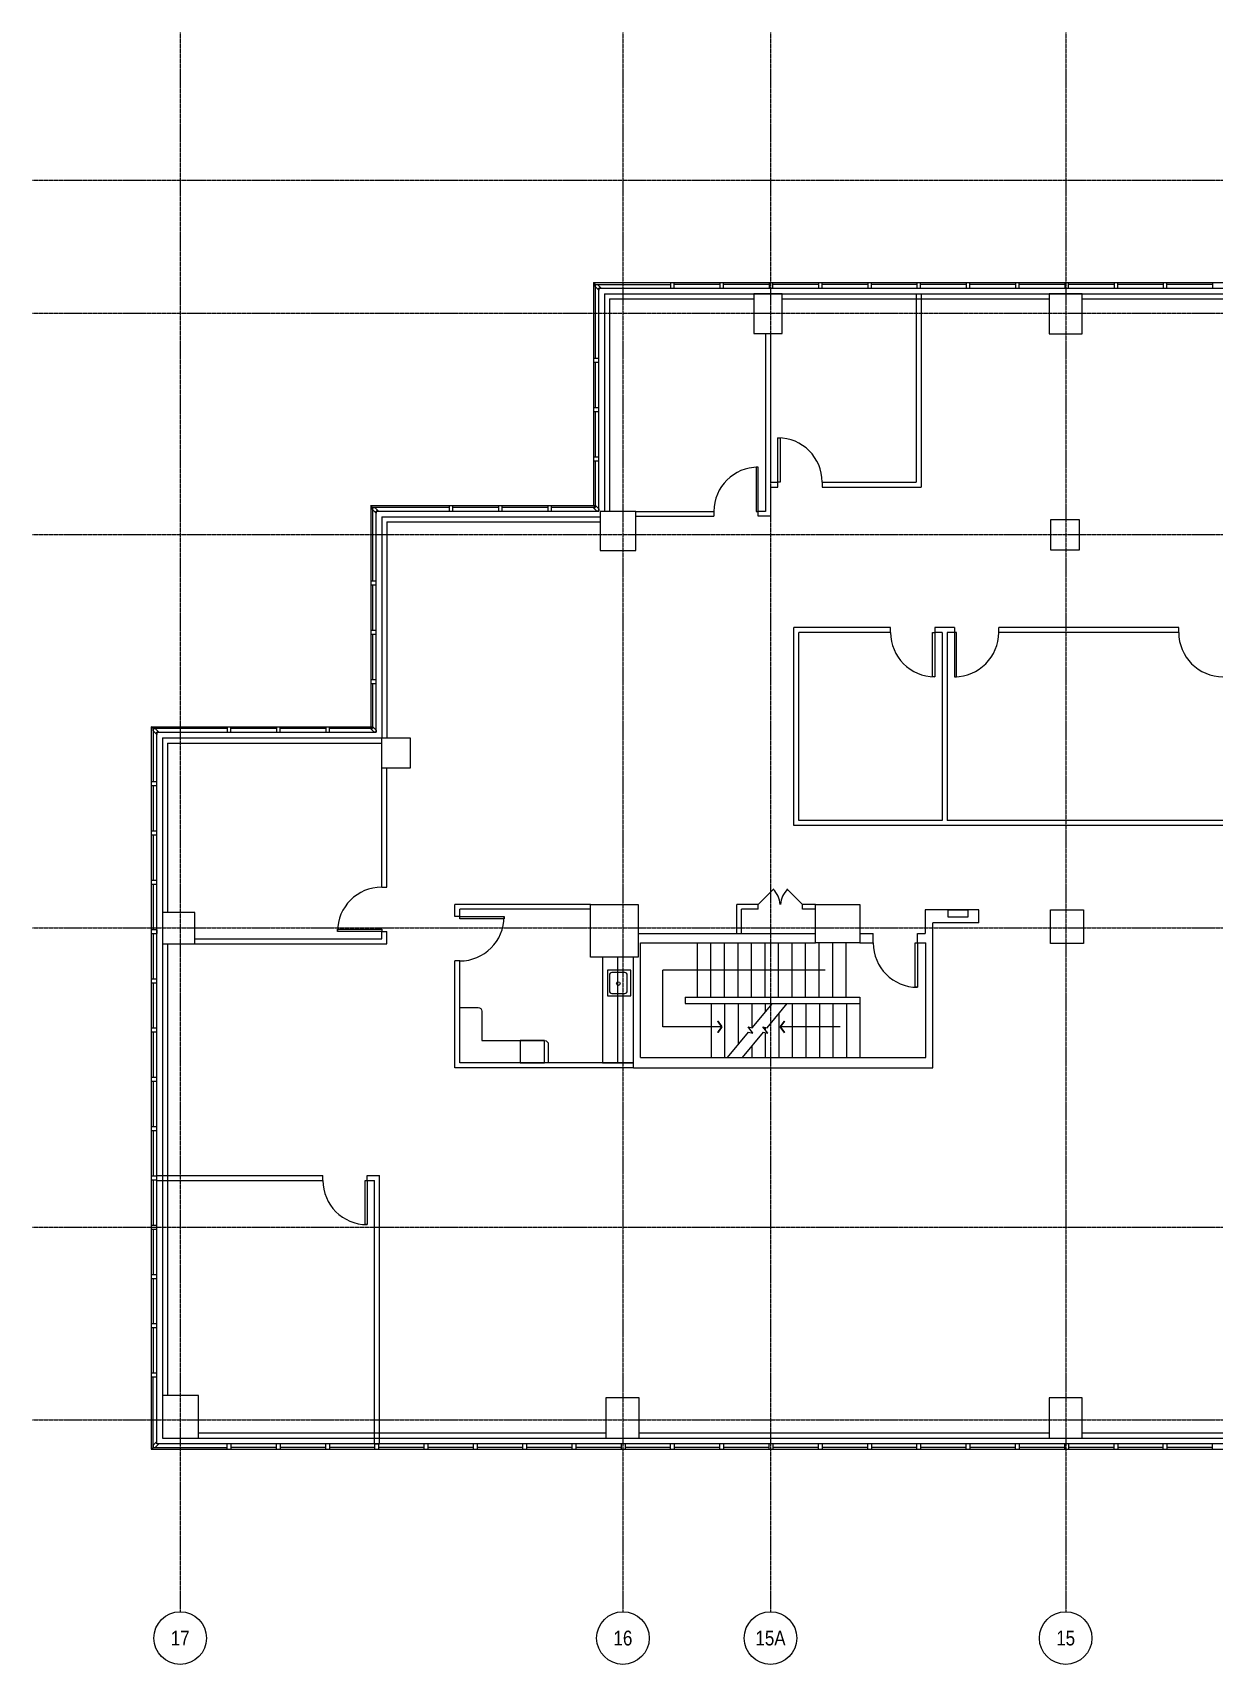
# Model space of a CAD drawing. Extents: x -96 to 2706, y -175 to 1152.
# Drawn here: x -96 to 864, y -175 to 1152 of the extents above; entities that cross this region are included whole.
import ezdxf
from ezdxf.enums import TextEntityAlignment as Align

# ---------------------------------------------------------------- set-up
doc = ezdxf.new("R2010")
doc.units = 0
doc.header["$LTSCALE"] = 0.375
doc.header["$MEASUREMENT"] = 0
doc.linetypes.add('CENTER2', pattern=[1.125, 0.75, -0.125, 0.125, -0.125])
doc.layers.get('0').update_dxf_attribs({"lineweight": 0})
doc.layers.add('0-XREFS', color=255, linetype='Continuous', lineweight=9)
doc.layers.add('S-GRID-TXT', color=7, linetype='Continuous', lineweight=0)
for name, color, linetype in [('A-ANNO-NOTE', 200, 'Continuous'), ('A-DOOR', 140, 'Continuous'), ('A-FLOR-CASE', 1, 'Continuous'), ('A-FLOR-STRS', 1, 'Continuous'), ('A-GLAZ', 4, 'Continuous'), ('A-WALL-EXTR', 82, 'Continuous'), ('A-WALL-INTR', 82, 'Continuous'), ('M-CONT-THER', 4, 'Continuous'), ('p-fixt', 15, 'Continuous'), ('S-COLS', 3, 'Continuous'), ('S-GRID', 140, 'CENTER2'), ('S-GRID-SYMB', 220, 'Continuous')]:
    doc.layers.add(name, color=color, linetype=linetype)
doc.styles.get("Standard").update_dxf_attribs({"font": 'ARIALN.TTF'})

# ---------------------------------------------------------------- blocks, each defined once
blk = doc.blocks.new('corner')
at = {"layer": 'A-GLAZ'}
blk.add_lwpolyline([(0, 1.75), (0, 0), (-1.75, 0), (-4.75, 3), (-3, 3), (-3, 4.75)], close=True, dxfattribs=at)
blk = doc.blocks.new('sink2119')
at = {"layer": 'p-fixt'}
for p, q in [((0, 10.5), (0, -10.5)), ((19, 10.5), (0, 10.5)), ((3, 6.5), (3, -6.5)), ((15.5, 8.5), (5, 8.5)), ((17.5, -6.5), (17.5, 6.5)), ((19, -10.5), (19, 10.5)), ((0, -10.5), (19, -10.5)), ((5, -8.5), (15.5, -8.5))]:
    blk.add_line(p, q, dxfattribs=at)
blk.add_circle((10.25, 0.5), 1.5, dxfattribs=at)
for centre, start, end in [((5, 6.5), 90, 180), ((15.5, 6.5), 0, 90), ((5, -6.5), 180, 270), ((15.5, -6.5), 270, 0)]:
    blk.add_arc(centre, 2, start, end, dxfattribs=at)
blk = doc.blocks.new('column_bubble')
at = {"layer": 'S-GRID-SYMB'}
blk.add_circle((0, 0.167), 0.167, dxfattribs=at)
at = {"layer": 'S-GRID-TXT'}
for tag, height in [('COL_ID_SMALL', 0.0938), ('COL_ID', 0.167)]:
    blk.add_attdef(tag, text='', height=height, dxfattribs=at).set_placement((0, 0.167), align=Align.MIDDLE_CENTER)
blk = doc.blocks.new('5045-grid')
at = {"layer": 'S-GRID'}
for p, q in [((23.5, 1151.8), (23.5, -132.2)), ((383.5, 1151.8), (383.5, -132.2)), ((503.5, 1151.8), (503.5, -132.2)), ((743.5, 1151.8), (743.5, -132.2)), ((-96.5, 1031.8), (2663.5, 1031.8)), ((-96.5, 923.7), (2663.5, 923.7)), ((-96.5, 743.7), (2663.5, 743.7)), ((-96.5, 423.8), (2663.5, 423.8)), ((-96.5, 180.5), (2663.5, 180.5)), ((-96.5, 23.8), (2663.5, 23.8))]:
    blk.add_line(p, q, dxfattribs=at)
at = {"xscale": 128, "yscale": 128, "zscale": 128}
for p, values in [((23.5, -174.9), {'COL_ID_SMALL': '17'}), ((383.5, -174.9), {'COL_ID_SMALL': '16'}), ((503.5, -174.9), {'COL_ID_SMALL': '15A'}), ((743.5, -174.9), {'COL_ID_SMALL': '15'})]:
    blk.add_blockref('column_bubble', p, dxfattribs=at).add_auto_attribs(values)

msp = doc.modelspace()

# ---------------------------------------------------------------- linework, layer by layer
at = {"layer": '0-XREFS'}
for p, q in [((359.5, 948.5), (1084.9, 948.5)), ((359.5, 948.5), (359.5, 767.2)), ((359.5, 948.5), (361, 947)), ((361, 947), (361, 886.8)), ((361, 947), (422.2, 947)), ((364, 762.7), (364, 944)), ((364, 944), (1089.4, 944)), ((422.2, 948.5), (422.2, 944)), ((462.3, 947), (425.2, 947)), ((462.3, 948.5), (462.3, 944)), ((502.3, 947), (465.3, 947)), ((368.5, 939.5), (1095.6, 939.5)), ((368.5, 939.5), (368.5, 762.5)), ((372.7, 935.3), (372.7, 762.5)), ((372.7, 935.3), (490, 935.3)), ((359.5, 883.8), (364, 883.8)), ((361, 883.8), (361, 846.7)), ((359.5, 843.7), (364, 843.7)), ((361, 843.7), (361, 806.7)), ((359.5, 803.7), (364, 803.7)), ((361, 803.7), (361, 765.7)), ((178.4, 767.2), (178.4, 587.4)), ((178.4, 767.2), (359.5, 767.2)), ((179.9, 765.7), (178.4, 767.2)), ((242.3, 765.7), (179.9, 765.7)), ((179.9, 765.7), (179.9, 705.7)), ((182.9, 582.9), (182.9, 762.7)), ((182.9, 762.7), (364, 762.7)), ((187.4, 758.2), (187.4, 578.4)), ((187.4, 758.2), (364.9, 758.2)), ((242.3, 767.2), (242.3, 762.7)), ((282.3, 765.7), (245.3, 765.7)), ((282.3, 767.2), (282.3, 762.7)), ((322.4, 765.7), (285.3, 765.7)), ((322.4, 767.2), (322.4, 762.7)), ((361, 765.7), (325.4, 765.7)), ((359.5, 767.2), (361, 765.7)), ((191.6, 754), (191.6, 578.4)), ((191.6, 754), (364.9, 754)), ((178.4, 702.7), (182.9, 702.7)), ((179.9, 702.7), (179.9, 665.6))]:
    msp.add_line(p, q, dxfattribs=at)
for points in [[(425.2, 944), (425.2, 948.5)], [(465.3, 944), (465.3, 948.5)], [(364, 886.8), (359.5, 886.8)], [(364, 846.7), (359.5, 846.7)], [(364, 806.7), (359.5, 806.7)], [(245.3, 762.7), (245.3, 767.2)], [(285.3, 762.7), (285.3, 767.2)], [(325.4, 762.7), (325.4, 767.2)], [(182.9, 705.7), (178.4, 705.7)]]:
    msp.add_lwpolyline(points, dxfattribs=at)
msp.add_lwpolyline([(394.1, 762.5), (364.9, 762.5), (364.9, 730.8), (394.1, 730.8)], close=True, dxfattribs=at)
msp.add_arc((493.5, 762.5), 36, 90, 180, dxfattribs=at)
at = {"layer": 'A-ANNO-NOTE'}
for p, q in [((416, 343.4), (416, 389.4)), ((548, 389.4), (416, 389.4)), ((464, 343.4), (416, 343.4)), ((560, 343.4), (511.4, 343.4))]:
    msp.add_line(p, q, dxfattribs=at)
at = {"layer": 'A-ANNO-NOTE', "const_width": 1.5}
for points in [[(464, 343.4), (460.5, 348.2)], [(511.4, 343.4), (515, 348.2)], [(464, 343.4), (460.5, 338.6)], [(511.4, 343.4), (515, 338.6)]]:
    msp.add_lwpolyline(points, dxfattribs=at)
at = {"layer": 'A-DOOR'}
for p, q in [((509.5, 786.3), (509.5, 822.3)), ((509.5, 822.3), (511.3, 822.3)), ((511.3, 822.3), (511.3, 786.3)), ((491.7, 798.5), (491.7, 762.5)), ((493.5, 798.5), (491.7, 798.5)), ((493.5, 762.5), (493.5, 798.5)), ((511.3, 786.3), (509.5, 786.3)), ((491.7, 762.5), (493.5, 762.5)), ((635.3, 628.1), (635.3, 664.1)), ((635.3, 664.1), (637.1, 664.1)), ((637.1, 664.1), (637.1, 628.1)), ((653.1, 664.1), (653.1, 628.1)), ((654.8, 664.1), (653.1, 664.1)), ((654.8, 628.1), (654.8, 664.1)), ((637.1, 628.1), (635.3, 628.1)), ((653.1, 628.1), (654.8, 628.1)), ((493.5, 443), (506.2, 455.7)), ((529.5, 443), (516.8, 455.7)), ((250.8, 433), (286.8, 433)), ((250.8, 431.2), (250.8, 433)), ((286.8, 431.2), (250.8, 431.2)), ((286.8, 433), (286.8, 431.2)), ((151.4, 422.8), (187.4, 422.8)), ((151.4, 421), (151.4, 422.8)), ((187.4, 421), (151.4, 421)), ((187.4, 422.8), (187.4, 421)), ((621.2, 375.6), (621.2, 411.6)), ((621.2, 411.6), (623, 411.6)), ((623, 411.6), (623, 375.6)), ((623, 375.6), (621.2, 375.6)), ((173.8, 182.6), (173.8, 218.6)), ((173.8, 218.6), (175.5, 218.6)), ((175.5, 218.6), (175.5, 182.6)), ((175.5, 182.6), (173.8, 182.6))]:
    msp.add_line(p, q, dxfattribs=at)
for centre, radius, start, end in [((509.5, 786.3), 36, 0, 90), ((637.1, 664.1), 36, 180, 270), ((653.1, 664.1), 36, 270, 0), ((871.4, 664.1), 36, 180, 270), ((187.4, 421), 36, 90, 180), ((491.8, 441.3), 19.7, 4.8593, 45), ((531.2, 441.3), 19.7, 135, 175.1407), ((250.8, 433), 36, 270, 0), ((623, 411.6), 36, 180, 270), ((175.5, 218.6), 36, 180, 270)]:
    msp.add_arc(centre, radius, start, end, dxfattribs=at)
at = {"layer": 'A-FLOR-CASE'}
msp.add_line((379, 400.1), (379, 314.2), dxfattribs=at)
for points in [[(392, 400.1), (367, 400.1), (367, 314.2), (392, 314.2)], [(299.8, 314.2), (319.8, 314.2), (319.8, 332.2), (299.8, 332.2)]]:
    msp.add_lwpolyline(points, close=True, dxfattribs=at)
msp.add_lwpolyline([(250.8, 314.2), (250.8, 359.2), (265.8, 359.2, -0.414214), (268.8, 356.2), (268.8, 332.2), (319.8, 332.2, -0.414214), (322.8, 329.2), (322.8, 314.2), (250.8, 314.2)], format="xyb", dxfattribs=at)
at = {"layer": 'A-FLOR-STRS'}
for p, q in [((443.8, 411.6), (443.8, 367.5)), ((454.8, 411.6), (454.8, 367.5)), ((465.8, 411.6), (465.8, 367.5)), ((476.8, 411.6), (476.8, 367.5)), ((487.8, 411.6), (487.8, 367.5)), ((498.8, 411.6), (498.8, 367.5)), ((509.8, 411.6), (509.8, 367.5)), ((520.8, 411.6), (520.8, 367.5)), ((531.8, 411.6), (531.8, 367.5)), ((542.8, 411.6), (542.8, 367.5)), ((553.8, 411.6), (553.8, 367.5)), ((564.8, 411.6), (564.8, 367.5)), ((434, 367.5), (434, 362.5)), ((434, 367.5), (576.2, 367.5)), ((434, 362.5), (576.2, 362.5)), ((455.2, 362.5), (455.2, 318.4)), ((466.2, 362.5), (466.2, 318.4)), ((477.2, 362.5), (477.2, 328.8)), ((488.2, 362.5), (488.2, 342.8)), ((488.7, 342.7), (505, 362.5)), ((499.2, 362.5), (499.2, 355.5)), ((500.7, 342.7), (517, 362.5)), ((521.2, 362.5), (521.2, 318.4)), ((532.2, 362.5), (532.2, 318.4)), ((543.2, 362.5), (543.2, 318.4)), ((554.2, 362.5), (554.2, 318.4)), ((565.2, 362.5), (565.2, 318.4)), ((576.2, 367.5), (576.2, 318.4)), ((510.2, 354.2), (510.2, 318.4)), ((468.6, 318.4), (485.7, 339.1)), ((480.7, 318.4), (497.7, 339.1)), ((485.3, 343.5), (488.7, 342.7)), ((489.1, 338.4), (485.3, 343.5)), ((485.7, 339.1), (489.1, 338.4)), ((488.2, 339.6), (488.2, 338.6)), ((501.2, 338.4), (497.3, 343.5)), ((497.3, 343.5), (500.7, 342.7)), ((497.7, 339.1), (501.2, 338.4)), ((499.2, 343), (499.2, 341)), ((499.2, 338.8), (499.2, 318.4)), ((488.2, 327.5), (488.2, 318.4))]:
    msp.add_line(p, q, dxfattribs=at)
at = {"layer": 'A-GLAZ'}
for p, q in [((502.3, 948.5), (502.3, 944)), ((542.4, 947), (505.3, 947)), ((542.4, 948.5), (542.4, 944)), ((582.5, 947), (545.4, 947)), ((582.5, 948.5), (582.5, 944)), ((622.5, 947), (585.5, 947)), ((622.5, 948.5), (622.5, 944)), ((662.6, 947), (625.5, 947)), ((662.6, 948.5), (662.6, 944)), ((702.7, 947), (665.6, 947)), ((702.7, 948.5), (702.7, 944)), ((742.7, 947), (705.7, 947)), ((742.7, 948.5), (742.7, 944)), ((782.8, 947), (745.7, 947)), ((782.8, 948.5), (782.8, 944)), ((822.8, 947), (785.8, 947)), ((822.8, 948.5), (822.8, 944)), ((862.9, 947), (825.8, 947)), ((862.9, 948.5), (862.9, 944)), ((178.4, 662.6), (182.9, 662.6)), ((179.9, 662.6), (179.9, 625.6)), ((178.4, 622.6), (182.9, 622.6)), ((179.9, 622.6), (179.9, 585.9)), ((1.5, 585.9), (0, 587.4)), ((1.5, 585.9), (1.5, 542.6)), ((61.7, 585.9), (1.5, 585.9)), ((61.7, 587.4), (61.7, 582.9)), ((101.7, 585.9), (64.7, 585.9)), ((101.7, 587.4), (101.7, 582.9)), ((141.8, 585.9), (104.7, 585.9)), ((141.8, 587.4), (141.8, 582.9)), ((179.9, 585.9), (144.8, 585.9)), ((179.9, 585.9), (178.4, 587.4)), ((4.5, 4.5), (4.5, 582.9)), ((4.5, 582.9), (182.9, 582.9)), ((0, 539.6), (4.5, 539.6)), ((1.5, 539.6), (1.5, 502.5)), ((0, 499.5), (4.5, 499.5)), ((1.5, 499.5), (1.5, 462.5)), ((0, 459.4), (4.5, 459.4)), ((1.5, 459.4), (1.5, 422.4)), ((0, 419.4), (4.5, 419.4)), ((1.5, 419.4), (1.5, 382.3)), ((0, 379.3), (4.5, 379.3)), ((1.5, 379.3), (1.5, 342.3)), ((0, 339.3), (4.5, 339.3)), ((1.5, 339.3), (1.5, 302.2)), ((0, 299.2), (4.5, 299.2)), ((1.5, 299.2), (1.5, 262.1)), ((0, 259.1), (4.5, 259.1)), ((1.5, 259.1), (1.5, 222.1)), ((0, 219.1), (4.5, 219.1)), ((1.5, 219.1), (1.5, 182)), ((0, 179), (4.5, 179)), ((1.5, 179), (1.5, 142)), ((0, 138.9), (4.5, 138.9)), ((1.5, 138.9), (1.5, 101.9)), ((0, 98.9), (4.5, 98.9)), ((1.5, 98.9), (1.5, 61.8)), ((0, 58.8), (4.5, 58.8)), ((1.5, 1.5), (1.5, 58.8)), ((0, 0), (1.5, 1.5)), ((1.5, 1.5), (61.6, 1.5)), ((1089.4, 4.5), (4.5, 4.5)), ((61.7, 0), (61.7, 4.5)), ((101.7, 1.5), (64.7, 1.5)), ((101.7, 0), (101.7, 4.5)), ((141.8, 1.5), (104.7, 1.5)), ((141.8, 0), (141.8, 4.5)), ((181.8, 1.5), (144.8, 1.5)), ((181.8, 0), (181.8, 4.5)), ((221.9, 1.5), (184.8, 1.5)), ((221.9, 0), (221.9, 4.5)), ((262, 1.5), (224.9, 1.5)), ((262, 0), (262, 4.5)), ((302, 1.5), (265, 1.5)), ((302, 0), (302, 4.5)), ((342.1, 1.5), (305, 1.5)), ((342.1, 0), (342.1, 4.5)), ((382.2, 1.5), (345.1, 1.5)), ((382.2, 0), (382.2, 4.5)), ((422.2, 1.5), (385.2, 1.5)), ((422.2, 0), (422.2, 4.5)), ((462.3, 1.5), (425.2, 1.5)), ((462.3, 0), (462.3, 4.5)), ((502.3, 1.5), (465.3, 1.5)), ((502.3, 0), (502.3, 4.5)), ((542.4, 1.5), (505.3, 1.5)), ((542.4, 0), (542.4, 4.5)), ((582.5, 1.5), (545.4, 1.5)), ((582.5, 0), (582.5, 4.5)), ((622.5, 1.5), (585.5, 1.5)), ((622.5, 0), (622.5, 4.5)), ((662.6, 1.5), (625.5, 1.5)), ((662.6, 0), (662.6, 4.5)), ((702.7, 1.5), (665.6, 1.5)), ((702.7, 0), (702.7, 4.5)), ((742.7, 1.5), (705.7, 1.5)), ((742.7, 0), (742.7, 4.5)), ((782.8, 1.5), (745.7, 1.5)), ((782.8, 0), (782.8, 4.5)), ((822.8, 1.5), (785.8, 1.5)), ((822.8, 0), (822.8, 4.5)), ((862.9, 1.5), (825.8, 1.5)), ((862.9, 0), (862.9, 4.5))]:
    msp.add_line(p, q, dxfattribs=at)
for points in [[(505.3, 944), (505.3, 948.5)], [(545.4, 944), (545.4, 948.5)], [(585.5, 944), (585.5, 948.5)], [(625.5, 944), (625.5, 948.5)], [(665.6, 944), (665.6, 948.5)], [(705.7, 944), (705.7, 948.5)], [(745.7, 944), (745.7, 948.5)], [(785.8, 944), (785.8, 948.5)], [(825.8, 944), (825.8, 948.5)], [(182.9, 665.6), (178.4, 665.6)], [(182.9, 625.6), (178.4, 625.6)], [(64.7, 582.9), (64.7, 587.4)], [(104.7, 582.9), (104.7, 587.4)], [(144.8, 582.9), (144.8, 587.4)], [(4.5, 542.6), (0, 542.6)], [(4.5, 502.5), (0, 502.5)], [(4.5, 462.4), (0, 462.4)], [(4.5, 422.4), (0, 422.4)], [(4.5, 382.3), (0, 382.3)], [(4.5, 342.3), (0, 342.3)], [(4.5, 302.2), (0, 302.2)], [(4.5, 262.1), (0, 262.1)], [(4.5, 222.1), (0, 222.1)], [(4.5, 182), (0, 182)], [(4.5, 141.9), (0, 141.9)], [(4.5, 101.9), (0, 101.9)], [(4.5, 61.8), (0, 61.8)], [(64.7, 4.5), (64.7, 0)], [(104.7, 4.5), (104.7, 0)], [(144.8, 4.5), (144.8, 0)], [(184.8, 4.5), (184.8, 0)], [(224.9, 4.5), (224.9, 0)], [(265, 4.5), (265, 0)], [(305, 4.5), (305, 0)], [(345.1, 4.5), (345.1, 0)], [(385.2, 4.5), (385.2, 0)], [(425.2, 4.5), (425.2, 0)], [(465.3, 4.5), (465.3, 0)], [(505.3, 4.5), (505.3, 0)], [(545.4, 4.5), (545.4, 0)], [(585.5, 4.5), (585.5, 0)], [(625.5, 4.5), (625.5, 0)], [(665.6, 4.5), (665.6, 0)], [(705.7, 4.5), (705.7, 0)], [(745.7, 4.5), (745.7, 0)], [(785.8, 4.5), (785.8, 0)], [(825.8, 4.5), (825.8, 0)]]:
    msp.add_lwpolyline(points, dxfattribs=at)
at = {"layer": 'A-WALL-EXTR'}
for p, q in [((0, 587.4), (0, 0)), ((0, 587.4), (178.4, 587.4)), ((9, 578.4), (9, 9)), ((9, 578.4), (187.4, 578.4)), ((0, 0), (1084.9, 0)), ((9, 9), (1090.6, 9))]:
    msp.add_line(p, q, dxfattribs=at)
at = {"layer": 'A-WALL-INTR'}
for p, q in [((622, 939.5), (622, 786.3)), ((626, 939.5), (626, 782.3)), ((499.5, 907), (499.5, 762.5)), ((503.5, 907), (503.5, 786.3)), ((503.5, 786.3), (509.5, 786.3)), ((509.5, 782.3), (509.5, 786.3)), ((545.5, 786.3), (545.5, 782.3)), ((545.5, 786.3), (622, 786.3)), ((503.5, 782.3), (503.5, 758.5)), ((503.5, 782.3), (509.5, 782.3)), ((545.5, 782.3), (626, 782.3)), ((394.1, 762.5), (457.5, 762.5)), ((394.1, 758.5), (457.5, 758.5)), ((457.5, 762.5), (457.5, 758.5)), ((499.5, 762.5), (493.5, 762.5)), ((493.5, 758.5), (493.5, 762.5)), ((503.5, 758.5), (493.5, 758.5)), ((522.5, 507.1), (522.5, 668.1)), ((601.1, 668.1), (522.5, 668.1)), ((526.5, 511.1), (526.5, 664.1)), ((601.1, 664.1), (526.5, 664.1)), ((601.1, 664.1), (601.1, 668.1)), ((637.1, 668.1), (637.1, 664.1)), ((653.1, 668.1), (637.1, 668.1)), ((643.1, 664.1), (637.1, 664.1)), ((643.1, 664.1), (643.1, 511.1)), ((647.1, 664.1), (647.1, 511.1)), ((653.1, 664.1), (647.1, 664.1)), ((653.1, 668.1), (653.1, 664.1)), ((689.1, 664.1), (689.1, 668.1)), ((835.4, 668.1), (689.1, 668.1)), ((835.4, 664.1), (689.1, 664.1)), ((835.4, 664.1), (835.4, 668.1)), ((187.4, 457), (187.4, 553.7)), ((191.4, 457), (191.4, 553.7)), ((994.6, 507.1), (522.5, 507.1)), ((643.1, 511.1), (526.5, 511.1)), ((877.4, 511.1), (647.1, 511.1)), ((187.4, 457), (191.4, 457)), ((357.2, 443), (246.8, 443)), ((246.8, 433), (246.8, 443)), ((357.2, 439), (250.8, 439)), ((250.8, 433), (250.8, 439)), ((476, 419.2), (476, 443)), ((493.5, 443), (476, 443)), ((480, 419.2), (480, 439)), ((493.5, 439), (480, 439)), ((493.5, 439), (493.5, 443)), ((540, 443), (529.5, 443)), ((529.5, 439), (529.5, 443)), ((540, 439), (529.5, 439)), ((629.3, 438.5), (629.3, 419.2)), ((672.9, 438.5), (629.3, 438.5)), ((672.9, 428), (672.9, 438.5)), ((250.8, 433), (246.8, 433)), ((635.4, 310.2), (635.4, 428)), ((672.9, 428), (635.4, 428)), ((4.5, 422.4), (4.5, 419.4)), ((35.5, 415), (187.4, 415)), ((187.4, 415), (187.4, 421)), ((187.4, 421), (191.4, 421)), ((191.4, 411), (191.4, 421)), ((396, 419.2), (540, 419.2)), ((397.7, 318.4), (397.7, 411.6)), ((397.7, 411.6), (540, 411.6)), ((576, 419.2), (587, 419.2)), ((576, 411.6), (587, 411.6)), ((587, 411.6), (587, 419.2)), ((623, 411.6), (623, 419.2)), ((623, 419.2), (629.3, 419.2)), ((623, 411.6), (629.7, 411.6)), ((629.7, 318.4), (629.7, 411.6)), ((35.5, 411), (191.4, 411)), ((392, 310.2), (392, 400.1)), ((246.8, 310.2), (246.8, 397)), ((250.8, 397), (246.8, 397)), ((250.8, 314.2), (250.8, 397)), ((392, 310.2), (246.8, 310.2)), ((392, 314.2), (250.8, 314.2)), ((392, 310.2), (635.4, 310.2)), ((397.7, 318.4), (629.7, 318.4)), ((4.5, 222.6), (139.5, 222.6)), ((4.5, 219.1), (4.5, 222.1)), ((4.5, 218.6), (139.5, 218.6)), ((139.5, 218.6), (139.5, 222.6)), ((175.5, 218.6), (175.5, 222.6)), ((175.5, 222.6), (185.5, 222.6)), ((175.5, 218.6), (181.5, 218.6)), ((181.5, 4.5), (181.5, 218.6)), ((185.5, 4.5), (185.5, 222.6)), ((185.5, 4.5), (181.5, 4.5)), ((181.5, 4.5), (185.5, 4.5))]:
    msp.add_line(p, q, dxfattribs=at)
at = {"layer": 'M-CONT-THER'}
for p, q in [((513, 935.3), (730, 935.3)), ((757, 935.3), (1079.7, 935.3)), ((13.2, 574.1), (187.4, 574.1)), ((13.2, 574.1), (13.2, 436.5)), ((13.2, 411), (13.2, 43.8)), ((38.5, 13.2), (369.7, 13.2)), ((396.8, 13.2), (730, 13.2)), ((757, 13.2), (1090.6, 13.2))]:
    msp.add_line(p, q, dxfattribs=at)
at = {"layer": 'p-fixt'}
msp.add_lwpolyline([(647.9, 438.5), (663.9, 438.5), (663.9, 432.5), (647.9, 432.5)], close=True, dxfattribs=at)
at = {"layer": 'S-COLS'}
for p, q in [((493.5, 439), (493.5, 443)), ((529.5, 439), (529.5, 443))]:
    msp.add_line(p, q, dxfattribs=at)
for points in [[(513, 939.5), (490, 939.5), (490, 907), (513, 907)], [(757, 939.5), (730, 939.5), (730, 906.8), (757, 906.8)], [(731.5, 731.1), (731.5, 755.8), (754.5, 755.8), (754.5, 731.1)], [(187.4, 578.4), (210.4, 578.4), (210.4, 553.7), (187.4, 553.7)], [(357.2, 443), (396, 443), (396, 400.1), (357.2, 400.1)], [(540, 411.6), (540, 443), (576, 443), (576, 411.6)], [(731.1, 438.5), (758.1, 438.5), (758.1, 411.2), (731.1, 411.2)], [(35.5, 436.5), (9, 436.5), (9, 411), (35.5, 411)], [(38.5, 43.8), (9, 43.8), (9, 9), (38.5, 9)], [(396.8, 41.8), (369.7, 41.8), (369.7, 9), (396.8, 9)], [(757, 41.8), (730, 41.8), (730, 9), (757, 9)]]:
    msp.add_lwpolyline(points, close=True, dxfattribs=at)

# ---------------------------------------------------------------- block references
msp.add_blockref('5045-grid', (0, 0))
at = {"rotation": 180}
msp.add_blockref('sink2119', (390, 379.1), dxfattribs=at)
at = {"layer": '0-XREFS', "rotation": 180}
for p in [(361, 947), (179.9, 765.7)]:
    msp.add_blockref('corner', p, dxfattribs=at)
at = {"layer": '0-XREFS'}
msp.add_blockref('corner', (364, 762.7), dxfattribs=at)
at = {"layer": 'A-GLAZ', "rotation": 180}
msp.add_blockref('corner', (1.5, 585.9), dxfattribs=at)
at = {"layer": 'A-GLAZ'}
msp.add_blockref('corner', (182.9, 582.9), dxfattribs=at)
at = {"layer": 'A-GLAZ', "xscale": -1}
msp.add_blockref('corner', (1.5, 1.5), dxfattribs=at)

doc.saveas('drawing.dxf')
